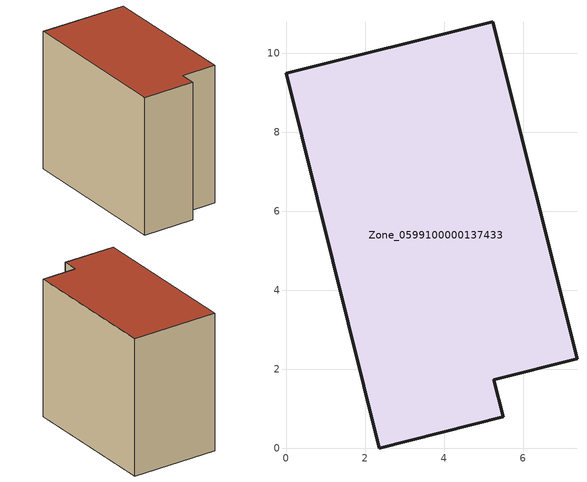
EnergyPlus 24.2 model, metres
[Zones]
Zone_0599100000137433
 floor ground (C_G): 0,9.48 5.23,10.79 7.37,2.26 5.25,1.73 5.49,0.79 2.35,0 z0
 wall outside (C_F): 2.35,0 5.49,0.79 5.25,1.73 7.37,2.26 5.23,10.79 0,9.48 2.35,0 z0:8.49
 roof outside (C_R): 5.23,10.79 0,9.48 2.35,0 5.49,0.79 5.25,1.73 7.37,2.26 z8.49
[BUILDING]
Pand.0599100000137433: North Axis=0; Terrain=City; Loads Convergence Tolerance Value=0.04; Temperature Convergence Tolerance Value=0.4; Solar Distribution=FullExterior; Maximum Number of Warmup Days=25; Minimum Number of Warmup Days=1
[Site:Location]
Rotterdam.The.Hague.AP_ZH_NLD Design_Conditions: Latitude=51.96; Longitude=4.45; Time Zone=1; Elevation=-4.5
[SITE:GROUNDTEMPERATURE:BUILDINGSURFACE]
18, 18, 18, 18, 18, 18, 18, 18, 18, 18, 18, 18
[MATERIAL] Thermal Absorptance=0.9; Solar Absorptance=0.7; Visible Absorptance=0.7
Name | Roughness | Thickness | Conductivity | Density | Specific Heat
G.TI.1975-1991 | MediumSmooth | 0.15 | 0.288461 | 540 | 1210
F.TI.1975-1991 | Rough | 0.3 | 0.230769 | 1920 | 840
R.TI.1975-1991 | MediumRough | 0.2 | 0.153846 | 1500 | 1000
[CONSTRUCTION]
C_G: G.TI.1975-1991
C_F: F.TI.1975-1991
C_R: R.TI.1975-1991
[ZONE]
Zone_0599100000137433: Type=1; Multiplier=1; Ceiling Height=Autocalculate; Volume=Autocalculate; Floor Area=autocalculate; Part of Total Floor Area=Yes
[ZONEINFILTRATION:DESIGNFLOWRATE]
Infil_Zone_0599100000137433: Zone or ZoneList or Space or SpaceList=Zone_0599100000137433; Schedule=AlwaysOn; Design Flow Rate Calculation Method=Flow/Area; Flow Rate per Floor Area=0.003; Constant Term Coefficient=1; Temperature Term Coefficient=0; Velocity Term Coefficient=0; Velocity Squared Term Coefficient=0
[HVACTEMPLATE:ZONE:IDEALLOADSAIRSYSTEM]
Zone_0599100000137433: Maximum Heating Supply Air Temperature=50; Minimum Cooling Supply Air Temperature=13; Maximum Heating Supply Air Humidity Ratio=0.0156; Minimum Cooling Supply Air Humidity Ratio=0.0077; Heating Limit=NoLimit; Cooling Limit=NoLimit; Dehumidification Control Type=ConstantSensibleHeatRatio; Cooling Sensible Heat Ratio=0.7; Dehumidification Setpoint=60; Humidification Control Type=None; Humidification Setpoint=30; Outdoor Air Method=None; Outdoor Air Flow Rate per Person=0.00944; Outdoor Air Flow Rate per Zone Floor Area=0; Outdoor Air Flow Rate per Zone=0; Demand Controlled Ventilation Type=None; Outdoor Air Economizer Type=NoEconomizer; Heat Recovery Type=None; Sensible Heat Recovery Effectiveness=0.7; Latent Heat Recovery Effectiveness=0.65
[ZONECONTROL:THERMOSTAT]
ThermostatControl_Zone_0599100000137433: Zone or ZoneList=Zone_0599100000137433; Control Type Schedule=DualSetpointControlType; Control 1=Thermostat_Zone_0599100000137433; Temperature Difference Between Cutout And Setpoint=0
[THERMOSTATSETPOINT:DUALSETPOINT]
Thermostat_Zone_0599100000137433: Heating Setpoint Temperature Schedule=HeatingSetpoint_Zone_0599100000137433; Cooling Setpoint Temperature Schedule=CoolingSetpoint_Zone_0599100000137433
[SCHEDULE:COMPACT]
HeatingSetpoint_Zone_0599100000137433: Through: 12/31, For: AllDays, Until: 24:00, 21
CoolingSetpoint_Zone_0599100000137433: Through: 12/31, For: AllDays, Until: 24:00, 24
DualSetpointControlType: Through: 12/31, For: AllDays, Until: 24:00, 4
AlwaysOn: Through: 12/31, For: AllDays, Until: 24:00, 1
